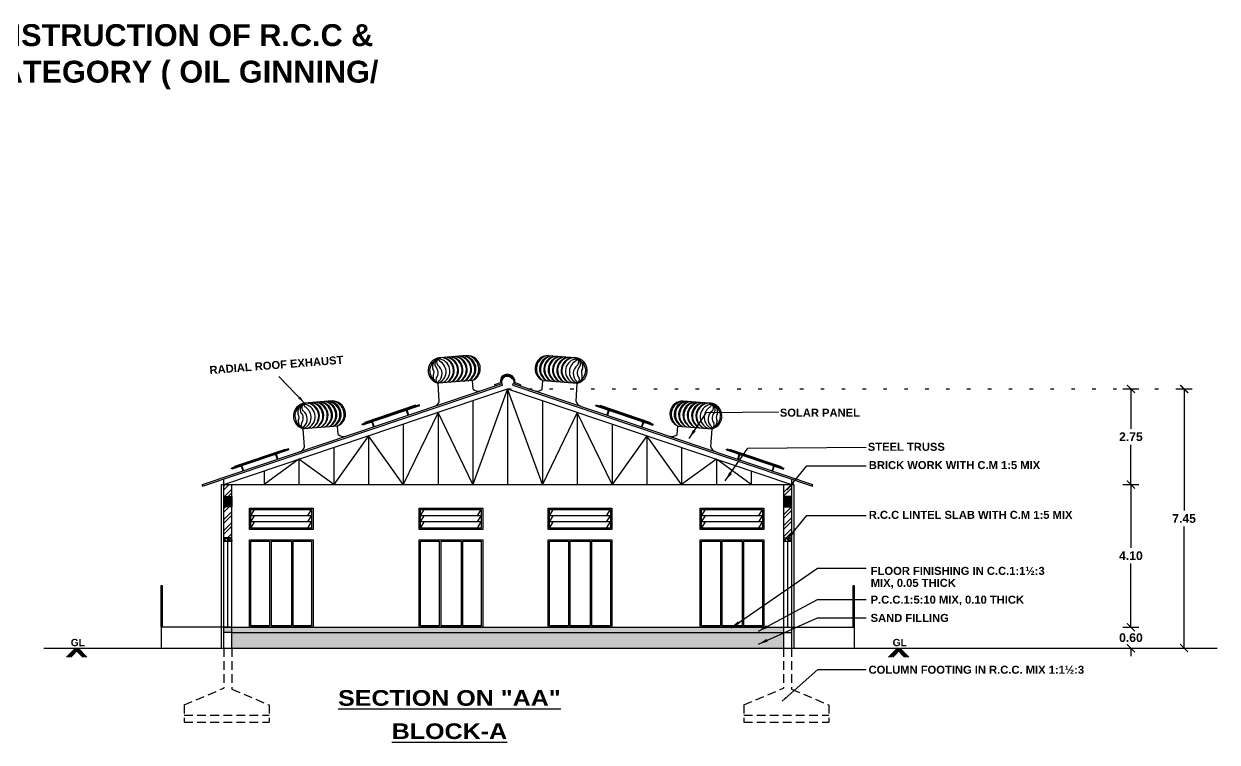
# Model space of a CAD drawing. Header units: metres. Extents: x 743 to 2261, y -742 to 557.
# Drawn here: x 2140.94 to 2175.23, y -697.74 to -677.09 of the extents above; entities that cross this region are included whole.
import ezdxf

# ---------------------------------------------------------------- set-up
doc = ezdxf.new("R2010")
doc.units = ezdxf.units.M
doc.linetypes.add('( Hidden )', pattern=[0.375, 0.25, -0.125])
doc.linetypes.add('DOT', pattern=[0.25, 0, -0.25])
doc.styles.add('CEN-GOT', font='arialbd.ttf')
doc.styles.add('CGR', font='ariblk.ttf')
doc.styles.add('kavi', font='ARLRDBD.TTF')
doc.styles.get("Standard").update_dxf_attribs({"font": 'arial.ttf'})
doc.styles.add('STYLE1', font='tahoma.ttf', dxfattribs={"height": 0.4})
doc.styles.add('TITLE', font='arialbd.ttf')
doc.dimstyles.new('ISO-25', dxfattribs={"dimtxt": 2.5, "dimasz": 2.5, "dimexe": 1.25, "dimexo": 0.625, "dimtad": 1, "dimtxsty": 'Standard', "dimcen": 2.5, "dimadec": 0, "dimazin": 0, "dimtfac": 1, "dimtmove": 0, "dimatfit": 3, "dimfxl": 0, "dimarcsym": 0})
doc.dimstyles.new('kavi', dxfattribs={"dimtxt": 0.11, "dimasz": 0.23, "dimexe": 0.18, "dimexo": 0.0625, "dimgap": 0.09, "dimtad": 0, "dimtih": 1, "dimtoh": 1, "dimzin": 0, "dimdsep": 46, "dimtxsty": 'kavi', "dimblk": 'ARCHTICK', "dimcen": 0.09, "dimse1": 1, "dimse2": 1, "dimadec": 0, "dimazin": 0, "dimtfac": 1, "dimtofl": 0, "dimtmove": 0, "dimatfit": 3, "dimldrblk": 'ARCHTICK', "dimfxl": 0, "dimtolj": 1, "dimtzin": 0, "dimarcsym": 0})
doc.dimstyles.new('STY', dxfattribs={"dimscale": 0.9, "dimtxt": 0.23, "dimasz": 0.18, "dimexe": 0.15, "dimexo": 0.6, "dimgap": 0.1, "dimtad": 1, "dimtih": 1, "dimtoh": 1, "dimzin": 0, "dimdsep": 46, "dimtxsty": 'STYLE1', "dimblk": 'CLOSEDBLANK', "dimcen": 0.09375, "dimdle": 0.1, "dimse1": 1, "dimse2": 1, "dimadec": 0, "dimazin": 0, "dimtfac": 1, "dimtmove": 2, "dimatfit": 2, "dimfxl": 0, "dimtolj": 1, "dimtzin": 0, "dimarcsym": 0})

# ---------------------------------------------------------------- blocks, each defined once
blk = doc.blocks.new('_ClosedBlank')
at = {"color": 0, "linetype": 'ByBlock', "lineweight": -2}
for p, q in [((-1, 0.17), (0, 0)), ((-1, 0.17), (-1, -0.17)), ((0, 0), (-1, -0.17))]:
    blk.add_line(p, q, dxfattribs=at)
blk = doc.blocks.new('_ArchTick')
at = {"color": 0, "linetype": 'ByBlock', "const_width": 0.15}
blk.add_lwpolyline([(-0.5, -0.5), (0.5, 0.5)], dxfattribs=at)
blk = doc.blocks.new('*D322')
at = {"color": 7, "lineweight": -2}
for p, q in [((2172.752, -694.436), (2172.752, -694.206)), ((2172.522, -694.436), (2172.982, -694.436)), ((2172.522, -695.036), (2172.982, -695.036)), ((2172.752, -695.036), (2172.752, -695.266))]:
    blk.add_line(p, q, dxfattribs=at)
at = {"layer": 'Defpoints', "color": 0}
for p in [(2162.766, -694.436), (2172.752, -694.436), (2162.766, -695.036)]:
    blk.add_point(p, dxfattribs=at)
at = {"color": 7, "lineweight": -2, "xscale": 0.23, "yscale": 0.23, "zscale": 0.23}
for p, rotation in [((2172.752, -694.436), 270), ((2172.752, -695.036), 90)]:
    blk.add_blockref('_ArchTick', p, dxfattribs=dict(at, rotation=rotation))
at = {"color": 0, "insert": (2172.752, -694.736), "char_height": 0.25, "attachment_point": 5, "style": 'CEN-GOT'}
blk.add_mtext('\\A1;0.60', dxfattribs=at)
blk = doc.blocks.new('*D323')
at = {"color": 7, "lineweight": -2}
for p, q in [((2172.522, -690.336), (2172.982, -690.336)), ((2172.752, -690.336), (2172.752, -692.153)), ((2172.752, -694.436), (2172.752, -692.608)), ((2172.522, -694.436), (2172.982, -694.436))]:
    blk.add_line(p, q, dxfattribs=at)
at = {"layer": 'Defpoints', "color": 0}
for p in [(2162.766, -690.336), (2172.752, -690.336), (2162.766, -694.436)]:
    blk.add_point(p, dxfattribs=at)
at = {"color": 7, "lineweight": -2, "xscale": 0.23, "yscale": 0.23, "zscale": 0.23}
for p, rotation in [((2172.752, -690.336), 90), ((2172.752, -694.436), 270)]:
    blk.add_blockref('_ArchTick', p, dxfattribs=dict(at, rotation=rotation))
at = {"color": 0, "insert": (2172.752, -692.38), "char_height": 0.25, "attachment_point": 5, "style": 'CEN-GOT'}
blk.add_mtext('\\A1;4.10', dxfattribs=at)
blk = doc.blocks.new('*D287')
at = {"color": 0, "lineweight": -2}
for p, q in [((2137.084, -687.677), (2136.724, -687.677)), ((2136.904, -687.677), (2136.904, -691.169)), ((2136.904, -695.126), (2136.904, -691.634)), ((2137.084, -695.126), (2136.724, -695.126))]:
    blk.add_line(p, q, dxfattribs=at)
at = {"layer": 'Defpoints', "color": 0}
for p in [(2136.904, -687.677), (2156.746, -687.677), (2153.034, -695.126)]:
    blk.add_point(p, dxfattribs=at)
at = {"color": 0, "lineweight": -2, "xscale": 0.15, "yscale": 0.15, "zscale": 0.15}
for p, rotation in [((2136.904, -687.677), 90), ((2136.904, -695.126), 270)]:
    blk.add_blockref('_ArchTick', p, dxfattribs=dict(at, rotation=rotation))
at = {"color": 0, "insert": (2136.904, -691.401), "char_height": 0.28, "attachment_point": 5, "style": 'kavi'}
blk.add_mtext('\\A1;7.45', dxfattribs=at)
blk = doc.blocks.new('*D349')
at = {"color": 7, "lineweight": -2}
for p, q in [((2172.522, -687.586), (2172.982, -687.586)), ((2172.752, -687.586), (2172.752, -688.733)), ((2172.752, -690.336), (2172.752, -689.189)), ((2172.522, -690.336), (2172.982, -690.336))]:
    blk.add_line(p, q, dxfattribs=at)
at = {"layer": 'Defpoints', "color": 0}
for p in [(2154.841, -687.586), (2154.841, -690.336), (2172.752, -690.336)]:
    blk.add_point(p, dxfattribs=at)
at = {"color": 7, "lineweight": -2, "xscale": 0.23, "yscale": 0.23, "zscale": 0.23}
for p, rotation in [((2172.752, -687.586), 90), ((2172.752, -690.336), 270)]:
    blk.add_blockref('_ArchTick', p, dxfattribs=dict(at, rotation=rotation))
at = {"color": 0, "insert": (2172.752, -688.961), "char_height": 0.25, "attachment_point": 5, "style": 'CEN-GOT'}
blk.add_mtext('\\A1;2.75', dxfattribs=at)
blk = doc.blocks.new('*D350')
at = {"color": 7, "lineweight": -2}
for p, q in [((2174.05, -687.586), (2174.51, -687.586)), ((2174.28, -687.586), (2174.28, -691.083)), ((2174.28, -695.036), (2174.28, -691.539)), ((2174.05, -695.036), (2174.51, -695.036))]:
    blk.add_line(p, q, dxfattribs=at)
at = {"layer": 'Defpoints', "color": 0}
for p in [(2154.841, -687.586), (2174.28, -687.586), (2154.197, -695.036)]:
    blk.add_point(p, dxfattribs=at)
at = {"color": 7, "lineweight": -2, "xscale": 0.23, "yscale": 0.23, "zscale": 0.23}
for p, rotation in [((2174.28, -687.586), 90), ((2174.28, -695.036), 270)]:
    blk.add_blockref('_ArchTick', p, dxfattribs=dict(at, rotation=rotation))
at = {"color": 0, "insert": (2174.28, -691.311), "char_height": 0.25, "attachment_point": 5, "style": 'CEN-GOT'}
blk.add_mtext('\\A1;7.45', dxfattribs=at)

msp = doc.modelspace()

# ---------------------------------------------------------------- hatches: boundary and pattern name
at = {"linetype": 'ByBlock'}
h = msp.add_hatch(color=7, dxfattribs=at)
h.dxf.hatch_style = 1
h.paths.add_polyline_path([(2151.905, -688.21), (2151.967, -688.189), (2151.954, -688.22), (2151.993, -688.335), (2151.974, -688.342), (2151.936, -688.226)])
h = msp.add_hatch(color=7, dxfattribs=at)
h.dxf.hatch_style = 1
h.paths.add_polyline_path([(2157.778, -688.21), (2157.716, -688.189), (2157.729, -688.22), (2157.69, -688.335), (2157.709, -688.342), (2157.747, -688.226)])
h = msp.add_hatch(color=7, dxfattribs=at)
h.dxf.hatch_style = 1
h.paths.add_polyline_path([(2150.912, -688.545), (2150.974, -688.524), (2150.961, -688.555), (2151, -688.67), (2150.982, -688.676), (2150.943, -688.561)])
h = msp.add_hatch(color=7, dxfattribs=at)
h.dxf.hatch_style = 1
h.paths.add_polyline_path([(2158.771, -688.545), (2158.709, -688.524), (2158.722, -688.555), (2158.683, -688.67), (2158.701, -688.676), (2158.74, -688.561)])
h = msp.add_hatch(color=7, dxfattribs=at)
h.dxf.hatch_style = 1
h.paths.add_polyline_path([(2148.15, -689.476), (2148.213, -689.455), (2148.2, -689.486), (2148.239, -689.601), (2148.22, -689.608), (2148.181, -689.492)])
h = msp.add_hatch(color=7, dxfattribs=at)
h.dxf.hatch_style = 1
h.paths.add_polyline_path([(2161.532, -689.476), (2161.47, -689.455), (2161.483, -689.486), (2161.444, -689.601), (2161.463, -689.608), (2161.501, -689.492)])
h = msp.add_hatch(color=7, dxfattribs=at)
h.dxf.hatch_style = 1
h.paths.add_polyline_path([(2147.158, -689.81), (2147.22, -689.789), (2147.207, -689.821), (2147.246, -689.936), (2147.228, -689.942), (2147.189, -689.827)])
h = msp.add_hatch(color=7, dxfattribs=at)
h.dxf.hatch_style = 1
h.paths.add_polyline_path([(2162.525, -689.81), (2162.463, -689.789), (2162.476, -689.821), (2162.437, -689.936), (2162.455, -689.942), (2162.494, -689.827)])
h = msp.add_hatch(dxfattribs=at)
h.set_pattern_fill('ANSI32', scale=0.6)
h.set_pattern_definition([(45, (-1231.1838, 1486.21354), (-0.159099026, 0.159099026), []), (45, (-1231.07773, 1486.21354), (-0.159099026, 0.159099026), [])])
h.paths.add_polyline_path([(2146.916, -690.336), (2146.686, -690.336), (2146.686, -691.866), (2146.916, -691.866)])
h = msp.add_hatch(dxfattribs=at)
h.set_pattern_fill('ANSI32', scale=0.6)
h.set_pattern_definition([(45, (-1263.6038, 1486.21354), (-0.159099026, 0.159099026), []), (45, (-1263.49773, 1486.21354), (-0.159099026, 0.159099026), [])])
h.paths.add_polyline_path([(2162.766, -691.866), (2162.996, -691.866), (2162.996, -690.336), (2162.766, -690.336)])
h = msp.add_hatch(color=7, dxfattribs=at)
h.dxf.hatch_style = 1
h.paths.add_polyline_path([(2146.682, -690.674), (2146.912, -690.674), (2146.912, -690.974), (2146.682, -690.974)])
h = msp.add_hatch(color=7, dxfattribs=at)
h.dxf.hatch_style = 1
h.paths.add_polyline_path([(2163.001, -690.674), (2162.771, -690.674), (2162.771, -690.974), (2163.001, -690.974)])
h = msp.add_hatch(dxfattribs=at)
h.set_pattern_fill('AR-CONC', scale=0.02)
h.set_pattern_definition([(50, (-1231.18379, 1486.21354), (0.1434520365, -0.012550427), [0.015, -0.165]), (355, (-1231.18379, 1486.21354), (-0.0277502667, 0.150438427), [0.012, -0.132]), (100.4514445, (-1231.17184, 1486.21249), (0.1157017693, 0.137887998), [0.0127480384, -0.1402284224]), (46.1842, (-1231.1838, 1486.25354), (0.213448266, -0.033103856), [0.0225, -0.2475]), (96.6356355, (-1231.166, 1486.25078), (0.186932389, 0.19482372), [0.019122068, -0.210342752]), (351.184164, (-1231.1838, 1486.25354), (0.186932389, 0.19482372), [0.018, -0.198]), (21, (-1231.16379, 1486.24354), (0.1193814104, -0.080523778), [0.015, -0.165]), (326, (-1231.16379, 1486.24354), (0.0486630664, 0.145030009), [0.012, -0.132]), (71.4514447, (-1231.15384, 1486.23683), (0.1680444753, 0.0645062306), [0.012748038, -0.1402284224]), (37.5, (-1231.18379, 1486.213537), (0.00243197106, 0.06657877077), [0, -0.1304, 0, -0.134, 0, -0.1325]), (7.5, (-1231.18379, 1486.21354), (0.0526139075, 0.0788823424), [0, -0.0764, 0, -0.1274, 0, -0.0505]), (327.5, (-1231.22839, 1486.21354), (0.1067644872, -0.00451097435), [0, -0.05, 0, -0.156, 0, -0.207]), (317.5, (-1231.24839, 1486.21354), (0.1166372339, 0.0200209965), [0, -0.065, 0, -0.1036, 0, -0.147])])
h.paths.add_polyline_path([(2146.916, -691.866), (2146.686, -691.866), (2146.686, -691.966), (2146.916, -691.966)])
h = msp.add_hatch(dxfattribs=at)
h.set_pattern_fill('AR-CONC', scale=0.02)
h.set_pattern_definition([(50, (-1258.27379, 1486.21354), (0.1434520365, -0.012550427), [0.015, -0.165]), (355, (-1258.27379, 1486.21354), (-0.0277502667, 0.150438427), [0.012, -0.132]), (100.4514445, (-1258.26184, 1486.21249), (0.1157017693, 0.137887998), [0.0127480384, -0.1402284224]), (46.1842, (-1258.2738, 1486.25354), (0.213448266, -0.033103856), [0.0225, -0.2475]), (96.6356355, (-1258.256, 1486.25078), (0.186932389, 0.19482372), [0.019122068, -0.210342752]), (351.184164, (-1258.2738, 1486.25354), (0.186932389, 0.19482372), [0.018, -0.198]), (21, (-1258.25379, 1486.24354), (0.1193814104, -0.080523778), [0.015, -0.165]), (326, (-1258.25379, 1486.24354), (0.0486630664, 0.145030009), [0.012, -0.132]), (71.4514447, (-1258.24384, 1486.23683), (0.1680444753, 0.0645062306), [0.012748038, -0.1402284224]), (37.5, (-1258.27379, 1486.213537), (0.00243197106, 0.06657877077), [0, -0.1304, 0, -0.134, 0, -0.1325]), (7.5, (-1258.27379, 1486.21354), (0.0526139075, 0.0788823424), [0, -0.0764, 0, -0.1274, 0, -0.0505]), (327.5, (-1258.31839, 1486.21354), (0.1067644872, -0.00451097435), [0, -0.05, 0, -0.156, 0, -0.207]), (317.5, (-1258.33839, 1486.21354), (0.1166372339, 0.0200209965), [0, -0.065, 0, -0.1036, 0, -0.147])])
h.paths.add_polyline_path([(2146.686, -691.866), (2146.916, -691.866), (2146.916, -691.966), (2146.686, -691.966)])
h = msp.add_hatch(dxfattribs=at)
h.set_pattern_fill('AR-CONC', scale=0.02)
h.set_pattern_definition([(50, (-1263.60379, 1486.21354), (0.1434520365, -0.012550427), [0.015, -0.165]), (355, (-1263.60379, 1486.21354), (-0.0277502667, 0.150438427), [0.012, -0.132]), (100.4514445, (-1263.59184, 1486.21249), (0.1157017693, 0.137887998), [0.0127480384, -0.1402284224]), (46.1842, (-1263.6038, 1486.25354), (0.213448266, -0.033103856), [0.0225, -0.2475]), (96.6356355, (-1263.586, 1486.25078), (0.186932389, 0.19482372), [0.019122068, -0.210342752]), (351.184164, (-1263.6038, 1486.25354), (0.186932389, 0.19482372), [0.018, -0.198]), (21, (-1263.58379, 1486.24354), (0.1193814104, -0.080523778), [0.015, -0.165]), (326, (-1263.58379, 1486.24354), (0.0486630664, 0.145030009), [0.012, -0.132]), (71.4514447, (-1263.57384, 1486.23683), (0.1680444753, 0.0645062306), [0.012748038, -0.1402284224]), (37.5, (-1263.60379, 1486.213537), (0.00243197106, 0.06657877077), [0, -0.1304, 0, -0.134, 0, -0.1325]), (7.5, (-1263.60379, 1486.21354), (0.0526139075, 0.0788823424), [0, -0.0764, 0, -0.1274, 0, -0.0505]), (327.5, (-1263.64839, 1486.21354), (0.1067644872, -0.00451097435), [0, -0.05, 0, -0.156, 0, -0.207]), (317.5, (-1263.66839, 1486.21354), (0.1166372339, 0.0200209965), [0, -0.065, 0, -0.1036, 0, -0.147])])
h.paths.add_polyline_path([(2162.996, -691.866), (2162.766, -691.866), (2162.766, -691.966), (2162.996, -691.966)])
h = msp.add_hatch(dxfattribs=at)
h.set_pattern_fill('AR-CONC', scale=0.02)
h.set_pattern_definition([(50, (-1899.84269, 1120.05295), (0.1434520365, -0.012550427), [0.015, -0.165]), (355, (-1899.8427, 1120.05295), (-0.0277502667, 0.1504384267), [0.012, -0.132]), (100.4514445, (-1899.83074, 1120.0519), (0.1157017693, 0.137887998), [0.0127480384, -0.1402284224]), (46.1842, (-1899.8427, 1120.09295), (0.213448266, -0.033103856), [0.0225, -0.2475]), (96.6356355, (-1899.8249, 1120.0902), (0.186932389, 0.19482372), [0.019122068, -0.210342752]), (351.184164, (-1899.8427, 1120.09295), (0.186932389, 0.19482372), [0.018, -0.198]), (21, (-1899.82269, 1120.08295), (0.1193814104, -0.080523778), [0.015, -0.165]), (326, (-1899.8227, 1120.08295), (0.0486630664, 0.145030009), [0.012, -0.132]), (71.4514447, (-1899.81274, 1120.07624), (0.1680444753, 0.0645062306), [0.012748038, -0.1402284224]), (37.5, (-1899.842693, 1120.05295), (0.00243197106, 0.06657877077), [0, -0.1304, 0, -0.134, 0, -0.1325]), (7.5, (-1899.84269, 1120.05295), (0.0526139075, 0.0788823424), [0, -0.0764, 0, -0.1274, 0, -0.0505]), (327.5, (-1899.887293, 1120.05295), (0.10676448723, -0.00451097435), [0, -0.05, 0, -0.156, 0, -0.207]), (317.5, (-1899.90729, 1120.05295), (0.1166372339, 0.0200209965), [0, -0.065, 0, -0.1036, 0, -0.147])])
h.paths.add_polyline_path([(2162.766, -694.436), (2146.686, -694.436), (2146.686, -694.586), (2162.766, -694.586)])
h = msp.add_hatch(dxfattribs=at)
h.set_pattern_fill('AR-SAND', scale=0.00253)
h.set_pattern_definition([(37.5, (3.65279, -88.96131), (-0.004048079, 0.123821549), [0, -0.09767824, 0, -0.1092454, 0, -0.10442575]), (7.5, (3.65279, -88.96131), (0.113729391, 0.18135675), [0, -0.05269484, 0, -0.08803894, 0, -0.03373755]), (327.5, (3.57375, -88.96131), (0.2001210697, 0.0003636077), [0, -0.032131, 0, -0.1156716, 0, -0.1510157]), (317.5, (3.57375, -88.96131), (0.193179782, 0.056401119), [0, -0.0160655, 0, -0.07582916, 0, -0.0867537])])
h.paths.add_polyline_path([(2162.766, -694.586), (2146.916, -694.586), (2146.916, -695.036), (2162.766, -695.036)])

# ---------------------------------------------------------------- linework, layer by layer
at = {"color": 7, "ltscale": 10}
for p, q in [((2153.671, -686.627, 11.693), (2152.881, -686.689, 11.693)), ((2156.012, -686.627, 11.693), (2156.802, -686.689, 11.693)), ((2153.827, -687.345, 11.693), (2152.84, -687.423, 11.693)), ((2152.876, -687.946, 11.693), (2152.84, -687.423, 11.693)), ((2153.846, -687.592, 11.693), (2153.827, -687.345, 11.693)), ((2155.837, -687.592, 11.693), (2155.856, -687.345, 11.693)), ((2155.856, -687.345, 11.693), (2156.843, -687.423, 11.693)), ((2156.807, -687.946, 11.693), (2156.843, -687.423, 11.693)), ((2149.797, -687.933, 11.693), (2149.007, -687.995, 11.693)), ((2159.886, -687.933, 11.693), (2160.676, -687.995, 11.693)), ((2149.952, -688.652, 11.693), (2148.965, -688.729, 11.693)), ((2149.001, -689.253, 11.693), (2148.965, -688.729, 11.693)), ((2149.971, -688.898, 11.693), (2149.952, -688.652, 11.693)), ((2159.712, -688.898, 11.693), (2159.731, -688.652, 11.693)), ((2159.731, -688.652, 11.693), (2160.718, -688.729, 11.693)), ((2160.682, -689.253, 11.693), (2160.718, -688.729, 11.693))]:
    msp.add_line(p, q, dxfattribs=at)
at = {"color": 7, "linetype": 'ByBlock'}
for p, q in [((2154.472, -687.458), (2154.633, -687.405)), ((2154.484, -687.495), (2154.472, -687.458)), ((2154.666, -687.284), (2154.641, -687.268)), ((2154.693, -687.478), (2154.683, -687.428)), ((2154.969, -687.301), (2154.994, -687.284)), ((2154.99, -687.478), (2155, -687.428)), ((2154.993, -687.464), (2155, -687.428)), ((2155.218, -687.465), (2155.057, -687.411)), ((2155.207, -687.498), (2155.218, -687.465)), ((2152.294, -688.045), (2150.657, -688.597)), ((2152.304, -688.075), (2150.667, -688.627)), ((2152.197, -688.057), (2150.741, -688.548)), ((2151.936, -688.226), (2151.905, -688.21)), ((2151.936, -688.226), (2151.974, -688.342)), ((2151.954, -688.22), (2151.967, -688.189)), ((2151.954, -688.22), (2151.993, -688.335)), ((2152.203, -688.075), (2152.197, -688.057)), ((2152.304, -688.075), (2152.294, -688.045)), ((2157.379, -688.075), (2157.389, -688.045)), ((2157.379, -688.075), (2159.016, -688.627)), ((2157.389, -688.045), (2159.026, -688.597)), ((2157.48, -688.075), (2157.486, -688.057)), ((2157.486, -688.057), (2158.942, -688.548)), ((2157.729, -688.22), (2157.69, -688.335)), ((2157.747, -688.226), (2157.709, -688.342)), ((2157.729, -688.22), (2157.716, -688.189)), ((2157.747, -688.226), (2157.778, -688.21)), ((2150.748, -688.566), (2150.741, -688.548)), ((2150.943, -688.561), (2150.912, -688.545)), ((2150.943, -688.561), (2150.982, -688.676)), ((2150.961, -688.555), (2150.974, -688.524)), ((2150.961, -688.555), (2151, -688.67)), ((2158.722, -688.555), (2158.683, -688.67)), ((2158.74, -688.561), (2158.701, -688.676)), ((2158.722, -688.555), (2158.709, -688.524)), ((2158.74, -688.561), (2158.771, -688.545)), ((2158.935, -688.566), (2158.942, -688.548)), ((2150.667, -688.627), (2150.657, -688.597)), ((2159.016, -688.627), (2159.026, -688.597)), ((2148.54, -689.311), (2146.902, -689.863)), ((2148.55, -689.341), (2146.913, -689.893)), ((2148.443, -689.323), (2146.987, -689.814)), ((2148.181, -689.492), (2148.15, -689.476)), ((2148.181, -689.492), (2148.22, -689.608)), ((2148.2, -689.486), (2148.213, -689.455)), ((2148.2, -689.486), (2148.239, -689.601)), ((2148.449, -689.341), (2148.443, -689.323)), ((2148.55, -689.341), (2148.54, -689.311)), ((2161.133, -689.341), (2161.143, -689.311)), ((2161.133, -689.341), (2162.77, -689.893)), ((2161.143, -689.311), (2162.781, -689.863)), ((2161.234, -689.341), (2161.24, -689.323)), ((2161.24, -689.323), (2162.696, -689.814)), ((2161.483, -689.486), (2161.444, -689.601)), ((2161.501, -689.492), (2161.463, -689.608)), ((2161.483, -689.486), (2161.47, -689.455)), ((2161.501, -689.492), (2161.532, -689.476)), ((2146.913, -689.893), (2146.902, -689.863)), ((2146.993, -689.832), (2146.987, -689.814)), ((2147.189, -689.827), (2147.158, -689.81)), ((2147.189, -689.827), (2147.228, -689.942)), ((2147.207, -689.821), (2147.22, -689.789)), ((2147.207, -689.821), (2147.246, -689.936)), ((2162.476, -689.821), (2162.437, -689.936)), ((2162.494, -689.827), (2162.455, -689.942)), ((2162.476, -689.821), (2162.463, -689.789)), ((2162.494, -689.827), (2162.525, -689.81)), ((2162.69, -689.832), (2162.696, -689.814)), ((2162.77, -689.893), (2162.781, -689.863)), ((2146.686, -690.686), (2146.686, -690.178)), ((2162.996, -690.178), (2162.996, -695.036)), ((2146.686, -690.336), (2162.996, -690.336)), ((2146.916, -695.036), (2146.916, -690.336)), ((2162.766, -690.336), (2162.766, -695.036)), ((2146.686, -695.036), (2146.686, -690.836)), ((2147.458, -691.233), (2147.567, -691.056)), ((2149.208, -691.233), (2147.458, -691.233)), ((2147.458, -691.409), (2147.567, -691.233)), ((2149.099, -691.233), (2149.208, -691.056)), ((2149.099, -691.409), (2149.208, -691.233)), ((2152.334, -691.233), (2152.443, -691.056)), ((2154.084, -691.233), (2152.334, -691.233)), ((2152.334, -691.409), (2152.443, -691.233)), ((2153.975, -691.233), (2154.084, -691.056)), ((2153.975, -691.409), (2154.084, -691.233)), ((2156.044, -691.233), (2156.153, -691.056)), ((2157.794, -691.233), (2156.044, -691.233)), ((2156.044, -691.409), (2156.153, -691.233)), ((2157.686, -691.233), (2157.794, -691.056)), ((2157.686, -691.409), (2157.794, -691.233)), ((2160.414, -691.233), (2160.522, -691.056)), ((2162.164, -691.233), (2160.414, -691.233)), ((2160.414, -691.409), (2160.522, -691.233)), ((2162.055, -691.233), (2162.164, -691.056)), ((2162.055, -691.409), (2162.164, -691.233)), ((2149.208, -691.409), (2147.458, -691.409)), ((2147.458, -691.586), (2147.567, -691.409)), ((2149.099, -691.586), (2149.208, -691.409)), ((2154.084, -691.409), (2152.334, -691.409)), ((2152.334, -691.586), (2152.443, -691.409)), ((2153.975, -691.586), (2154.084, -691.409)), ((2157.794, -691.409), (2156.044, -691.409)), ((2156.044, -691.586), (2156.153, -691.409)), ((2157.686, -691.586), (2157.794, -691.409)), ((2162.164, -691.409), (2160.414, -691.409)), ((2160.414, -691.586), (2160.522, -691.409)), ((2162.055, -691.586), (2162.164, -691.409)), ((2146.686, -691.866), (2146.916, -691.866)), ((2146.916, -691.866), (2146.686, -691.866)), ((2146.686, -691.966), (2146.916, -691.966)), ((2146.916, -691.966), (2146.686, -691.966)), ((2146.801, -694.436), (2146.801, -691.966)), ((2148.001, -691.966), (2148.001, -694.396)), ((2148.041, -691.966), (2148.041, -694.396)), ((2148.625, -691.966), (2148.625, -694.396)), ((2148.665, -691.966), (2148.665, -694.396)), ((2152.877, -691.966), (2152.877, -694.396)), ((2152.917, -691.966), (2152.917, -694.396)), ((2153.501, -691.966), (2153.501, -694.396)), ((2153.541, -691.966), (2153.541, -694.396)), ((2156.588, -691.966), (2156.588, -694.396)), ((2156.628, -691.966), (2156.628, -694.396)), ((2157.211, -691.966), (2157.211, -694.396)), ((2157.251, -691.966), (2157.251, -694.396)), ((2160.957, -691.966), (2160.957, -694.396)), ((2160.997, -691.966), (2160.997, -694.396)), ((2161.58, -691.966), (2161.58, -694.396)), ((2161.62, -691.966), (2161.62, -694.396)), ((2162.766, -691.866), (2162.996, -691.866)), ((2162.766, -691.966), (2162.996, -691.966)), ((2146.686, -694.436), (2162.996, -694.436)), ((2146.916, -694.436), (2146.686, -694.436)), ((2146.916, -694.586), (2146.686, -694.586)), ((2146.916, -694.586), (2162.996, -694.586)), ((2141.511, -695.036), (2175.229, -695.036)), ((2142.421, -695.036), (2142.166, -695.291)), ((2142.457, -695.036), (2142.202, -695.291)), ((2142.499, -695.036), (2142.244, -695.291)), ((2142.541, -695.036), (2142.286, -695.291)), ((2142.373, -695.036), (2142.628, -695.291)), ((2142.416, -695.036), (2142.671, -695.291)), ((2142.457, -695.036), (2142.712, -695.291)), ((2142.494, -695.036), (2142.749, -695.291)), ((2166.04, -695.036), (2165.785, -695.291)), ((2166.077, -695.036), (2165.821, -695.291)), ((2166.118, -695.036), (2165.863, -695.291)), ((2166.161, -695.036), (2165.905, -695.291)), ((2165.993, -695.036), (2166.248, -695.291)), ((2166.035, -695.036), (2166.29, -695.291)), ((2166.077, -695.036), (2166.332, -695.291)), ((2166.113, -695.036), (2166.368, -695.291))]:
    msp.add_line(p, q, dxfattribs=at)
at = {"color": 7, "linetype": 'DOT', "ltscale": 2}
msp.add_line((2154.841, -687.586), (2174.276, -687.588), dxfattribs=at)
at = {"color": 7, "linetype": '( Hidden )'}
for p, q in [((2145.546, -696.666), (2146.686, -696.186)), ((2146.916, -696.216), (2147.986, -696.666)), ((2161.626, -696.666), (2162.766, -696.186)), ((2162.996, -696.216), (2164.066, -696.666)), ((2145.546, -696.666), (2145.546, -697.166)), ((2147.986, -696.666), (2147.986, -697.166)), ((2161.626, -696.666), (2161.626, -697.166)), ((2164.066, -696.666), (2164.066, -697.166)), ((2145.546, -696.966), (2147.986, -696.966)), ((2161.626, -696.966), (2164.066, -696.966)), ((2145.546, -697.166), (2147.986, -697.166)), ((2161.626, -697.166), (2164.066, -697.166))]:
    msp.add_line(p, q, dxfattribs=at)
at = {"color": 7}
for points in [[(2146.076, -690.331), (2154.683, -687.428)], [(2146.076, -690.383), (2154.693, -687.478)], [(2154.99, -687.478), (2163.606, -690.383)], [(2155, -687.428), (2163.606, -690.331)], [(2146.686, -690.336), (2154.841, -687.586), (2162.996, -690.336)], [(2161.841, -690.336), (2160.841, -689.609), (2159.841, -690.336), (2158.841, -688.935), (2157.841, -690.336), (2156.841, -688.26), (2155.841, -690.336), (2154.841, -687.586), (2153.841, -690.336), (2152.841, -688.26), (2151.841, -690.336), (2150.841, -688.935), (2149.841, -690.336), (2148.841, -689.609), (2147.841, -690.336)], [(2154.841, -687.586), (2154.841, -690.336)], [(2153.841, -687.923), (2153.841, -690.336)], [(2155.841, -687.923), (2155.841, -690.336)], [(2152.841, -688.26), (2152.841, -690.336)], [(2156.841, -688.26), (2156.841, -690.336)], [(2151.841, -688.598), (2151.841, -690.336)], [(2157.841, -688.598), (2157.841, -690.336)], [(2150.841, -688.935), (2150.841, -690.336)], [(2158.841, -688.935), (2158.841, -690.336)], [(2149.841, -689.272), (2149.841, -690.336)], [(2159.841, -689.272), (2159.841, -690.336)], [(2148.841, -689.609), (2148.841, -690.336)], [(2160.841, -689.609), (2160.841, -690.336)], [(2147.841, -689.946), (2147.841, -690.336)], [(2161.841, -689.946), (2161.841, -690.336)], [(2146.076, -690.383), (2146.076, -690.331)], [(2146.616, -695.036), (2146.616, -690.336), (2146.686, -690.336)], [(2162.996, -690.336), (2163.066, -690.336), (2163.066, -695.036)], [(2163.606, -690.383), (2163.606, -690.331)], [(2144.886, -694.436), (2144.886, -693.236), (2144.916, -693.236), (2144.916, -694.436)], [(2164.766, -694.436), (2164.766, -693.236), (2164.796, -693.236), (2164.796, -694.436)], [(2146.686, -694.436), (2146.616, -694.436), (2144.886, -694.436), (2144.886, -695.036)], [(2162.996, -694.436), (2163.066, -694.436), (2164.796, -694.436), (2164.796, -695.036)]]:
    msp.add_lwpolyline(points, dxfattribs=at)
at = {"color": 7, "linetype": 'ByBlock'}
for points in [[(2146.682, -690.974), (2146.682, -690.674), (2146.912, -690.674), (2146.912, -690.974), (2146.682, -690.974)], [(2163.001, -690.974), (2163.001, -690.674), (2162.771, -690.674), (2162.771, -690.974), (2163.001, -690.974)], [(2148.001, -694.396), (2147.458, -694.396), (2147.458, -691.966), (2148.001, -691.966)], [(2148.041, -691.966), (2148.625, -691.966)], [(2148.665, -691.966), (2149.208, -691.966), (2149.208, -694.396), (2148.665, -694.396)], [(2152.877, -694.396), (2152.334, -694.396), (2152.334, -691.966), (2152.877, -691.966)], [(2152.917, -691.966), (2153.501, -691.966)], [(2153.541, -691.966), (2154.084, -691.966), (2154.084, -694.396), (2153.541, -694.396)], [(2156.588, -694.396), (2156.044, -694.396), (2156.044, -691.966), (2156.588, -691.966)], [(2156.628, -691.966), (2157.211, -691.966)], [(2157.251, -691.966), (2157.794, -691.966), (2157.794, -694.396), (2157.251, -694.396)], [(2160.957, -694.396), (2160.414, -694.396), (2160.414, -691.966), (2160.957, -691.966)], [(2160.997, -691.966), (2161.58, -691.966)], [(2161.62, -691.966), (2162.164, -691.966), (2162.164, -694.396), (2161.62, -694.396)], [(2162.881, -691.966), (2162.881, -694.436)], [(2148.625, -694.396), (2148.041, -694.396)], [(2153.501, -694.396), (2152.917, -694.396)], [(2157.211, -694.396), (2156.628, -694.396)], [(2161.58, -694.396), (2160.997, -694.396)]]:
    msp.add_lwpolyline(points, dxfattribs=at)
for points in [[(2147.418, -691.016), (2149.248, -691.016), (2149.248, -691.626), (2147.418, -691.626)], [(2147.458, -691.056), (2149.208, -691.056), (2149.208, -691.586), (2147.458, -691.586)], [(2152.294, -691.016), (2154.124, -691.016), (2154.124, -691.626), (2152.294, -691.626)], [(2152.334, -691.056), (2154.084, -691.056), (2154.084, -691.586), (2152.334, -691.586)], [(2156.004, -691.016), (2157.834, -691.016), (2157.834, -691.626), (2156.004, -691.626)], [(2156.044, -691.056), (2157.794, -691.056), (2157.794, -691.586), (2156.044, -691.586)], [(2160.374, -691.016), (2162.204, -691.016), (2162.204, -691.626), (2160.374, -691.626)], [(2160.414, -691.056), (2162.164, -691.056), (2162.164, -691.586), (2160.414, -691.586)], [(2147.418, -691.926), (2149.248, -691.926), (2149.248, -694.436), (2147.418, -694.436)], [(2152.294, -691.926), (2154.124, -691.926), (2154.124, -694.436), (2152.294, -694.436)], [(2156.004, -691.926), (2157.834, -691.926), (2157.834, -694.436), (2156.004, -694.436)], [(2160.374, -691.926), (2162.204, -691.926), (2162.204, -694.436), (2160.374, -694.436)]]:
    msp.add_lwpolyline(points, close=True, dxfattribs=at)
at = {"color": 7, "linetype": '( Hidden )'}
for points in [[(2146.686, -695.036), (2146.686, -696.186)], [(2146.916, -695.036), (2146.916, -696.216)], [(2162.766, -695.036), (2162.766, -696.186)], [(2162.996, -695.036), (2162.996, -696.216)]]:
    msp.add_lwpolyline(points, dxfattribs=at)
at = {"color": 7, "ltscale": 10}
for centre, radius, start, end in [((2152.93, -687.06, 11.693), 0.374, 97.4579, 256.0131), ((2153.002, -687.086, 11.693), 0.408, 101.3898, 163.7361), ((2152.983, -686.993, 11.693), 0.313, 101.2819, 160.8224), ((2152.935, -686.87, 11.693), 0.185, 95.02, 201.7167), ((2152.934, -686.819, 11.693), 0.134, 95.0164, 222.0112), ((2152.724, -687.097, 11.693), 0.346, 289.5788, 62.3739), ((2152.924, -686.746, 11.693), 0.0601, 91.6215, 228.491), ((2152.923, -686.71, 11.693), 0.0247, 91.1722, 227.7919), ((2152.823, -687.078, 11.693), 0.36, 291.2328, 76.5837), ((2152.932, -687.059, 11.693), 0.374, 292.9408, 91.4959), ((2152.905, -687.065, 11.693), 0.38, 297.0114, 87.4253), ((2153.057, -687.05, 11.693), 0.374, 292.9408, 91.4959), ((2153.024, -687.057, 11.693), 0.382, 297.8673, 86.5694), ((2153.181, -687.04, 11.693), 0.374, 292.9408, 91.4959), ((2153.153, -687.046, 11.693), 0.38, 297.214, 87.2227), ((2153.306, -687.03, 11.693), 0.374, 292.9408, 91.4959), ((2153.272, -687.038, 11.693), 0.382, 298.0939, 86.3428), ((2153.431, -687.02, 11.693), 0.374, 292.9408, 91.4959), ((2153.399, -687.027, 11.693), 0.382, 297.8119, 86.6248), ((2153.556, -687.011, 11.693), 0.374, 292.9408, 91.4959), ((2153.514, -687.02, 11.693), 0.384, 299.2898, 85.1469), ((2153.681, -687.001, 11.693), 0.374, 292.9408, 91.4959), ((2153.627, -687.012, 11.693), 0.388, 300.8725, 83.5643), ((2156.002, -687.001, 11.693), 0.374, 88.5041, 247.0592), ((2156.055, -687.012, 11.693), 0.388, 96.4357, 239.1275), ((2156.127, -687.011, 11.693), 0.374, 88.5041, 247.0592), ((2156.169, -687.02, 11.693), 0.384, 94.8531, 240.7102), ((2156.252, -687.02, 11.693), 0.374, 88.5041, 247.0592), ((2156.284, -687.027, 11.693), 0.382, 93.3752, 242.1881), ((2156.377, -687.03, 11.693), 0.374, 88.5041, 247.0592), ((2156.411, -687.038, 11.693), 0.382, 93.6572, 241.9061), ((2156.501, -687.04, 11.693), 0.374, 88.5041, 247.0592), ((2156.53, -687.046, 11.693), 0.38, 92.7773, 242.786), ((2156.626, -687.05, 11.693), 0.374, 88.5041, 247.0592), ((2156.659, -687.057, 11.693), 0.382, 93.4306, 242.1327), ((2156.751, -687.059, 11.693), 0.374, 88.5041, 247.0592), ((2156.778, -687.065, 11.693), 0.38, 92.5747, 242.9886), ((2156.86, -687.078, 11.693), 0.36, 103.4163, 248.7672), ((2156.959, -687.097, 11.693), 0.346, 117.6261, 250.4212), ((2156.76, -686.71, 11.693), 0.0247, 312.2081, 88.8278), ((2156.759, -686.746, 11.693), 0.0601, 311.509, 88.3785), ((2156.749, -686.819, 11.693), 0.134, 317.9888, 84.9836), ((2156.7, -686.993, 11.693), 0.313, 19.1776, 78.7181), ((2156.681, -687.086, 11.693), 0.408, 16.2639, 78.6102), ((2156.747, -686.87, 11.693), 0.185, 338.2833, 84.98), ((2156.753, -687.06, 11.693), 0.374, 283.9869, 82.5421), ((2152.843, -687.045, 11.693), 0.244, 162.3475, 192.3046), ((2153.014, -687.049, 11.693), 0.412, 186.7391, 245.0075), ((2152.945, -686.943, 11.693), 0.263, 168.2638, 195.3762), ((2152.575, -687.107, 11.693), 0.15, 325.3103, 38.897), ((2152.921, -687.214, 11.693), 0.224, 174.5885, 248.6321), ((2152.601, -687.119, 11.693), 0.242, 320.3445, 47.8716), ((2152.664, -687.146, 11.693), 0.293, 310.5035, 54.3271), ((2157.019, -687.146, 11.693), 0.293, 125.6729, 229.4965), ((2157.082, -687.119, 11.693), 0.242, 132.1284, 219.6555), ((2156.669, -687.049, 11.693), 0.412, 294.9925, 353.2609), ((2156.762, -687.214, 11.693), 0.224, 291.3679, 5.4115), ((2157.108, -687.107, 11.693), 0.15, 141.103, 214.6897), ((2156.738, -686.943, 11.693), 0.263, 344.6238, 11.7362), ((2156.84, -687.045, 11.693), 0.244, 347.6954, 17.6525), ((2152.902, -687.317, 11.693), 0.123, 159.1799, 239.295), ((2152.919, -687.415, 11.693), 0.0794, 141.2608, 185.5184), ((2156.764, -687.415, 11.693), 0.0794, 354.4816, 38.7392), ((2156.781, -687.317, 11.693), 0.123, 300.705, 20.8201), ((2153.993, -687.425), 0.222, 228.5127, 282.287), ((2155.69, -687.425), 0.222, 257.713, 311.4873), ((2149.056, -688.366, 11.693), 0.374, 97.4579, 256.0131), ((2149.128, -688.392, 11.693), 0.408, 101.3898, 163.7361), ((2149.071, -688.25, 11.693), 0.263, 168.2638, 195.3762), ((2149.109, -688.299, 11.693), 0.313, 101.2819, 160.8224), ((2149.061, -688.177, 11.693), 0.185, 95.02, 201.7167), ((2149.059, -688.125, 11.693), 0.134, 95.0164, 222.0112), ((2148.789, -688.453, 11.693), 0.293, 310.5035, 54.3271), ((2148.849, -688.403, 11.693), 0.346, 289.5788, 62.3739), ((2149.049, -688.052, 11.693), 0.0601, 91.6215, 228.491), ((2149.048, -688.017, 11.693), 0.0247, 91.1722, 227.7919), ((2148.948, -688.385, 11.693), 0.36, 291.2328, 76.5837), ((2149.057, -688.366, 11.693), 0.374, 292.9408, 91.4959), ((2149.031, -688.372, 11.693), 0.38, 297.0114, 87.4253), ((2149.182, -688.356, 11.693), 0.374, 292.9408, 91.4959), ((2149.15, -688.363, 11.693), 0.382, 297.8673, 86.5694), ((2149.307, -688.346, 11.693), 0.374, 292.9408, 91.4959), ((2149.279, -688.353, 11.693), 0.38, 297.214, 87.2227), ((2149.432, -688.337, 11.693), 0.374, 292.9408, 91.4959), ((2149.398, -688.344, 11.693), 0.382, 298.0939, 86.3428), ((2149.557, -688.327, 11.693), 0.374, 292.9408, 91.4959), ((2149.524, -688.334, 11.693), 0.382, 297.8119, 86.6248), ((2149.682, -688.317, 11.693), 0.374, 292.9408, 91.4959), ((2149.639, -688.326, 11.693), 0.384, 299.2898, 85.1469), ((2149.806, -688.307, 11.693), 0.374, 292.9408, 91.4959), ((2149.753, -688.319, 11.693), 0.388, 300.8725, 83.5643), ((2152.699, -687.905), 0.181, 281.1999, 346.808), ((2156.984, -687.905), 0.181, 193.192, 258.8001), ((2159.877, -688.307, 11.693), 0.374, 88.5041, 247.0592), ((2159.93, -688.319, 11.693), 0.388, 96.4357, 239.1275), ((2160.001, -688.317, 11.693), 0.374, 88.5041, 247.0592), ((2160.044, -688.326, 11.693), 0.384, 94.8531, 240.7102), ((2160.126, -688.327, 11.693), 0.374, 88.5041, 247.0592), ((2160.158, -688.334, 11.693), 0.382, 93.3752, 242.1881), ((2160.251, -688.337, 11.693), 0.374, 88.5041, 247.0592), ((2160.285, -688.344, 11.693), 0.382, 93.6572, 241.9061), ((2160.376, -688.346, 11.693), 0.374, 88.5041, 247.0592), ((2160.404, -688.353, 11.693), 0.38, 92.7773, 242.786), ((2160.501, -688.356, 11.693), 0.374, 88.5041, 247.0592), ((2160.533, -688.363, 11.693), 0.382, 93.4306, 242.1327), ((2160.625, -688.366, 11.693), 0.374, 88.5041, 247.0592), ((2160.652, -688.372, 11.693), 0.38, 92.5747, 242.9886), ((2160.735, -688.385, 11.693), 0.36, 103.4163, 248.7672), ((2160.834, -688.403, 11.693), 0.346, 117.6261, 250.4212), ((2160.894, -688.453, 11.693), 0.293, 125.6729, 229.4965), ((2160.635, -688.017, 11.693), 0.0247, 312.2081, 88.8278), ((2160.634, -688.052, 11.693), 0.0601, 311.509, 88.3785), ((2160.624, -688.125, 11.693), 0.134, 317.9888, 84.9836), ((2160.574, -688.299, 11.693), 0.313, 19.1776, 78.7181), ((2160.555, -688.392, 11.693), 0.408, 16.2639, 78.6102), ((2160.622, -688.177, 11.693), 0.185, 338.2833, 84.98), ((2160.627, -688.366, 11.693), 0.374, 283.9869, 82.5421), ((2160.612, -688.25, 11.693), 0.263, 344.6238, 11.7362), ((2148.969, -688.352, 11.693), 0.244, 162.3475, 192.3046), ((2149.139, -688.356, 11.693), 0.412, 186.7391, 245.0075), ((2148.7, -688.414, 11.693), 0.15, 325.3103, 38.897), ((2149.047, -688.52, 11.693), 0.224, 174.5885, 248.6321), ((2148.726, -688.425, 11.693), 0.242, 320.3445, 47.8716), ((2160.957, -688.425, 11.693), 0.242, 132.1284, 219.6555), ((2160.544, -688.356, 11.693), 0.412, 294.9925, 353.2609), ((2160.636, -688.52, 11.693), 0.224, 291.3679, 5.4115), ((2160.983, -688.414, 11.693), 0.15, 141.103, 214.6897), ((2160.714, -688.352, 11.693), 0.244, 347.6954, 17.6525), ((2149.028, -688.623, 11.693), 0.123, 159.1799, 239.295), ((2149.044, -688.721, 11.693), 0.0794, 141.2608, 185.5184), ((2150.118, -688.732), 0.222, 228.5127, 282.287), ((2159.565, -688.732), 0.222, 257.713, 311.4873), ((2160.639, -688.721, 11.693), 0.0794, 354.4816, 38.7392), ((2160.655, -688.623, 11.693), 0.123, 300.705, 20.8201), ((2148.825, -689.211), 0.181, 281.1999, 346.808), ((2160.858, -689.211), 0.181, 193.192, 258.8001)]:
    msp.add_arc(centre, radius, start, end, dxfattribs=at)
at = {"color": 7, "linetype": 'ByBlock'}
for radius, start, end in [(0.198, 347.7823, 183.0873), (0.228, 355.7534, 146.183), (0.168, 33.817, 193.5309)]:
    msp.add_arc((2154.83, -687.394), radius, start, end, dxfattribs=at)

# ---------------------------------------------------------------- texts
at = {"color": 7, "ltscale": 1.5, "style": 'TITLE'}
msp.add_text('RADIAL ROOF EXHAUST', height=0.23, rotation=4.4769, dxfattribs=at).set_placement((2146.282, -687.161))
for s, p in [('SOLAR PANEL', (2162.662, -688.384)), ('STEEL TRUSS', (2165.191, -689.365)), ('BRICK WORK WITH C.M 1:5 MIX', (2165.218, -689.89)), ('R.C.C LINTEL SLAB WITH C.M 1:5 MIX', (2165.218, -691.32)), ('FLOOR FINISHING IN C.C.1:1½:3', (2165.275, -692.93)), ('MIX, 0.05 THICK', (2165.275, -693.275)), ('P.C.C.1:5:10 MIX, 0.10 THICK', (2165.271, -693.758)), ('SAND FILLING', (2165.271, -694.282)), (' COLUMN FOOTING IN R.C.C. MIX 1:1½:3', (2165.124, -695.772))]:
    msp.add_text(s, height=0.23, dxfattribs=at).set_placement(p)
at = {"color": 7, "linetype": 'ByBlock', "insert": (2124.481, -677.103), "char_height": 0.63, "width": 27.33733, "attachment_point": 1, "style": 'CGR'}
msp.add_mtext('\\pt12.6;{\\fArial CE|b1|i0|c0|p34;PLAN SHOWING THE PROPOSED CONSTRUCTION OF R.C.C & \\PGALVALUME SHEET ROOF GREEN CATEGORY ( OIL GINNING/ \\H1.86531x; \\H0.5361x;EXPELLING FACTORY) BUILDING \\H1.57687x; }', dxfattribs=at)
at = {"color": 7, "ltscale": 1.5, "char_height": 0.21, "width": 3.20199, "attachment_point": 1, "style": 'CEN-GOT'}
for insert in [(2142.285, -694.77), (2165.904, -694.77)]:
    msp.add_mtext('\\pt3.15;GL', dxfattribs=dict(at, insert=insert))
at = {"color": 7, "char_height": 0.45, "width": 20.8908, "attachment_point": 2, "style": 'CGR'}
for s, insert in [('{\\LSECTION ON "AA"}', (2153.166, -696.243)), ('{\\LBLOCK-A}', (2153.167, -697.198))]:
    msp.add_mtext(s, dxfattribs=dict(at, insert=insert))

# ---------------------------------------------------------------- dimensions: what is measured, and where the dimension line sits
at = {"color": 7}
for base, p1, p2, override, picture, middle in [((2174.28, -687.586), (2154.197, -695.036), (2154.841, -687.586), {"dimtxt": 0.25, "dimexe": 0.23, "dimexo": 0.23, "dimgap": 0.1, "dimtxsty": 'CEN-GOT', "dimse1": 0, "dimse2": 0, "dimclrd": 7, "dimclre": 7, "dimtmove": 2, "dimfxl": 0.23, "dimfxlon": 1}, '*D350', (2174.28, -691.311)), ((2172.752, -690.336), (2154.841, -687.586), (2154.841, -690.336), {"dimtxt": 0.25, "dimexe": 0.23, "dimexo": 0.23, "dimgap": 0.1, "dimtxsty": 'CEN-GOT', "dimse1": 0, "dimse2": 0, "dimclrd": 7, "dimclre": 7, "dimtmove": 2, "dimfxl": 0.23, "dimfxlon": 1}, '*D349', (2172.752, -688.961)), ((2136.904, -687.677), (2153.034, -695.126), (2156.746, -687.677), {"dimtxt": 0.28, "dimasz": 0.15, "dimse1": 0, "dimse2": 0, "dimtmove": 2, "dimfxlon": 1}, '*D287', (2136.904, -691.401)), ((2172.752, -694.436), (2162.766, -695.036), (2162.766, -694.436), {"dimtxt": 0.25, "dimexe": 0.23, "dimexo": 0.23, "dimgap": 0.1, "dimtxsty": 'CEN-GOT', "dimse1": 0, "dimse2": 0, "dimclrd": 7, "dimclre": 7, "dimtmove": 2, "dimfxl": 0.23, "dimfxlon": 1}, '*D322', (2172.752, -694.736))]:
    dim = msp.add_linear_dim(base=base, p1=p1, p2=p2, angle=90, dimstyle='kavi', override=override, dxfattribs=at)
    dim.commit()
    dim.dimension.update_dxf_attribs({"geometry": picture, "text_midpoint": middle})
dim = msp.add_linear_dim(base=(2172.752, -690.336), p1=(2162.766, -694.436), p2=(2162.766, -690.336), angle=90, dimstyle='kavi', override={"dimtxt": 0.25, "dimexe": 0.23, "dimexo": 0.23, "dimgap": 0.1, "dimtxsty": 'CEN-GOT', "dimse1": 0, "dimse2": 0, "dimclrd": 7, "dimclre": 7, "dimtmove": 2, "dimfxl": 0.23, "dimfxlon": 1}, dxfattribs=at)
dim.commit()
dim.dimension.update_dxf_attribs({"geometry": '*D323', "text_midpoint": (2172.752, -692.38), "dimtype": 160})

# ---------------------------------------------------------------- leaders
msp.add_leader([(2149.007, -687.995, 11.693), (2148.263, -687.228, 11.693), (2148.405, -687.374, 11.693)], dimstyle='ISO-25', override={"dimtxt": 0.3, "dimasz": 0.23, "dimgap": 0.625, "dimtad": 0, "dimdsep": 46, "dimse1": 1, "dimse2": 1, "dimfxl": 0.18}, dxfattribs=at)
at = {"color": 7, "linetype": 'ByBlock'}
for points, override in [([(2160.054, -689.008), (2160.553, -688.263), (2162.62, -688.247)], {"dimasz": 0.3, "dimtad": 0}), ([(2161.094, -690.225), (2161.741, -689.286), (2165.147, -689.26)], {"dimasz": 0.3, "dimtad": 0}), ([(2162.871, -690.487), (2163.443, -689.797), (2165.147, -689.797)], {"dimasz": 0.3, "dimgap": 0.1, "dimtad": 0}), ([(2162.871, -691.916), (2163.443, -691.226), (2165.147, -691.226)], {"dimasz": 0.3, "dimgap": 0.1, "dimtad": 0}), ([(2161.261, -694.451), (2163.748, -692.734), (2165.147, -692.734)], {"dimasz": 0.3, "dimgap": 0.1, "dimtad": 0}), ([(2162.05, -694.546), (2163.748, -693.639), (2165.147, -693.639)], {"dimasz": 0.3, "dimgap": 0.1, "dimtad": 0}), ([(2162.05, -694.921), (2163.748, -694.164), (2165.147, -694.164)], {"dimasz": 0.3, "dimgap": 0.1, "dimtad": 0}), ([(2162.726, -696.559), (2163.756, -695.652), (2165.147, -695.652)], {"dimgap": 0.1, "dimtad": 0})]:
    msp.add_leader(points, dimstyle='STY', override=override, dxfattribs=at)

doc.saveas('drawing.dxf')
